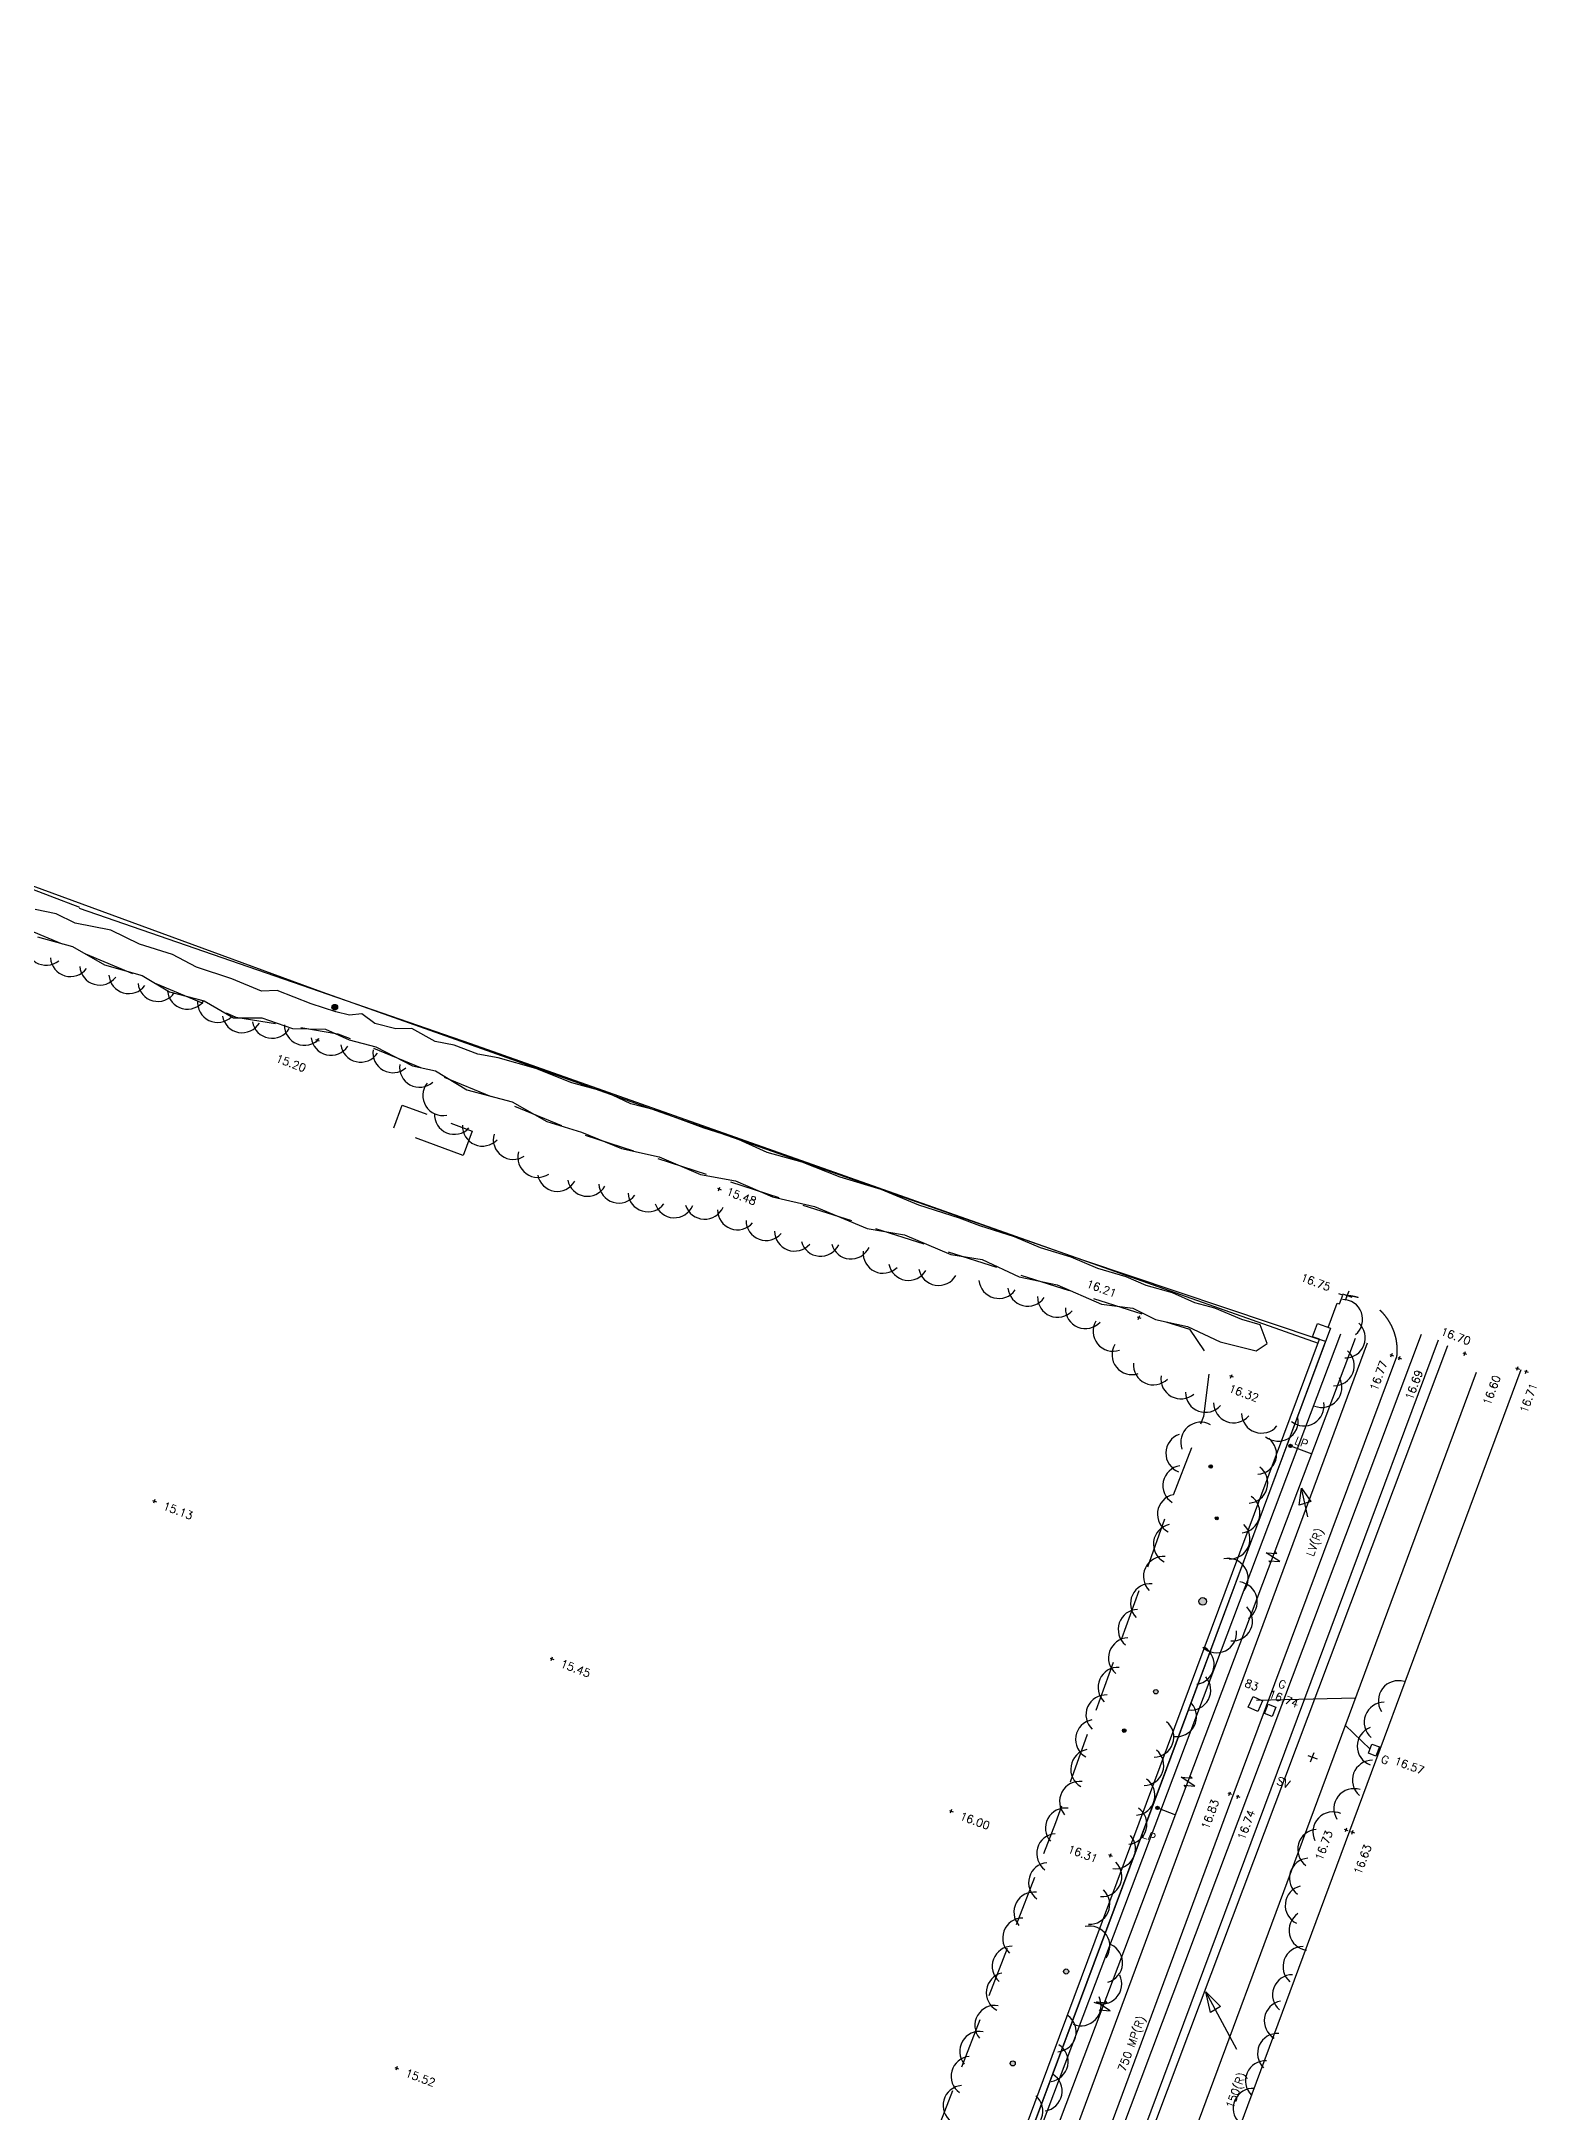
# Model space of a CAD drawing. Header units: millimetres. Extents: x 521005098 to 521837086, y 174609906 to 175681253.
# Drawn here: x 521533579 to 521608280, y 174982214 to 175085755 of the extents above; entities that cross this region are included whole.
import ezdxf

# ---------------------------------------------------------------- set-up
doc = ezdxf.new("R2010")
doc.units = ezdxf.units.MM
doc.header["$LTSCALE"] = 200
doc.linetypes.add('layout$0$survey$0$DASHED', pattern=[19.05, 12.7, -6.35])
for name, color, linetype in [('layout$0$GT Boundary', 6, 'layout$0$FENCELINE1'), ('layout$0$survey$0$BOUNDARY', 8, 'Continuous'), ('layout$0$survey$0$BT', 8, 'Continuous'), ('layout$0$survey$0$CATV', 8, 'Continuous'), ('layout$0$survey$0$DETAIL', 8, 'Continuous'), ('layout$0$survey$0$ELEC', 8, 'Continuous'), ('layout$0$survey$0$GAS', 8, 'Continuous'), ('layout$0$survey$0$LEVEL', 8, 'Continuous'), ('layout$0$survey$0$MH_NUMBER', 8, 'Continuous'), ('layout$0$survey$0$ROAD', 8, 'Continuous'), ('layout$0$survey$0$SERVICE', 8, 'Continuous'), ('layout$0$survey$0$STORM', 3, 'Continuous'), ('layout$0$survey$0$TEXT_SERVICE', 8, 'Continuous'), ('layout$0$survey$0$VEGETATION', 8, 'Continuous'), ('layout$0$survey$0$WATER', 8, 'Continuous')]:
    doc.layers.add(name, color=color, linetype=linetype)
doc.styles.add('layout$0$survey$0$ROMANS', font='Romans.shx')
doc.linetypes.add('layout$0$FENCELINE1', pattern='A,6.35,-2.54,[133,ltypeshp.shx,S=2.54,R=0,X=-2.54,Y=0],-2.54,25.4', length=36.83)

# ---------------------------------------------------------------- blocks, each defined once
blk = doc.blocks.new('layout')
at = {"layer": 'layout$0$survey$0$SERVICE', "linetype": 'Continuous'}
h = blk.add_hatch(color=256, dxfattribs=at)
edge = h.paths.add_edge_path()
edge.add_arc((521595983.8, 175015542.9), 80, 0, 360)
h = blk.add_hatch(color=256, dxfattribs=at)
edge = h.paths.add_edge_path()
edge.add_arc((521589339.4, 174997447.2), 80, 0, 360)
at = {"layer": 'layout$0$survey$0$VEGETATION', "linetype": 'Continuous'}
h = blk.add_hatch(color=256, dxfattribs=at)
edge = h.paths.add_edge_path()
edge.add_arc((521548235.5, 175037471.8), 143.2, 0, 360)
h = blk.add_hatch(color=256, dxfattribs=at)
edge = h.paths.add_edge_path()
edge.add_arc((521591997.8, 175014511.9), 90, 0, 360)
h = blk.add_hatch(color=256, dxfattribs=at)
edge = h.paths.add_edge_path()
edge.add_arc((521592302.2, 175011922.8), 75, 0, 360)
h = blk.add_hatch(color=256, dxfattribs=at)
edge = h.paths.add_edge_path()
edge.add_arc((521591603.6, 175007765.7), 191, 0, 360)
edge = h.paths.add_edge_path()
edge.add_arc((521589258.8, 175003252.7), 111.4, 0, 360)
h = blk.add_hatch(color=256, dxfattribs=at)
edge = h.paths.add_edge_path()
edge.add_arc((521587680.9, 175001312), 90, 0, 360)
h = blk.add_hatch(color=256, dxfattribs=at)
edge = h.paths.add_edge_path()
edge.add_arc((521584775.8, 174989266.6), 127.3, 0, 360)
edge = h.paths.add_edge_path()
edge.add_arc((521582110, 174984675.2), 127.3, 0, 360)
at = {"layer": 'layout$0$GT Boundary', "color": 7, "ltscale": 0.2}
blk.add_lwpolyline([(521352663.6, 174908078), (521398940.7, 175032360.5), (521439428.7, 175017284.6), (521443910.9, 175028601.8), (521461420.7, 175018447.2), (521480072, 175062154.7), (521480258.3, 175062942.6), (521547590.2, 175038234.9), (521564810.3, 175032120.4), (521585638.3, 175024829.1), (521597358.4, 175020898.7), (521597741.9, 175020775.7), (521589784.6, 174999405.6), (521579265.5, 174971155.4)], dxfattribs=at)
at = {"layer": 'layout$0$survey$0$BOUNDARY', "linetype": 'Continuous'}
for p, q in [((521535460.3, 175042426), (521555020.7, 175035667.6)), ((521555020.7, 175035667.6), (521597363.1, 175020678.5))]:
    blk.add_line(p, q, dxfattribs=at)
at = {"layer": 'layout$0$survey$0$BT', "linetype": 'Continuous', "flags": 128}
blk.add_lwpolyline([(521581746.2, 174976752.4), (521598497.9, 175021144.5)], dxfattribs=at)
at = {"layer": 'layout$0$survey$0$CATV', "linetype": 'Continuous', "flags": 128}
blk.add_lwpolyline([(521493147.2, 174734063.8), (521518385.4, 174800815.6), (521564899.5, 174926306.4), (521599833.2, 175020690.5)], dxfattribs=at)
at = {"layer": 'layout$0$survey$0$DETAIL', "linetype": 'Continuous'}
for p, q in [((521597870.6, 175021465.4), (521598324.3, 175022683.7)), ((521598324.3, 175022683.7), (521598436.7, 175022641.9)), ((521598597.3, 175023072.9), (521598409.8, 175023142.7)), ((521598436.7, 175022641.9), (521598597.3, 175023072.9))]:
    blk.add_line(p, q, dxfattribs=at)
at = {"layer": 'layout$0$survey$0$DETAIL', "linetype": 'layout$0$survey$0$DASHED', "flags": 128}
blk.add_lwpolyline([(521232950.8, 175189295.9), (521235185, 175187595.7), (521248311.4, 175181261.1), (521259769.1, 175175326.8), (521285492.4, 175164142.8), (521314586.5, 175150866.4), (521327019, 175144152.4), (521345424.5, 175132393.5), (521369099.7, 175119149), (521375467.4, 175115899.3), (521396203.4, 175104686.9), (521423800.4, 175088843.4), (521456079.7, 175069552.6), (521466040.6, 175065559.2), (521481796.4, 175060226.3), (521483655, 175060312.5), (521487686.4, 175057605), (521495809.7, 175053712.7), (521515753.7, 175047237.8), (521516449.6, 175047215.8), (521525043.8, 175045326.5), (521527445.3, 175043657.1), (521543294.9, 175036981.1), (521548395, 175036151), (521560734.2, 175031080), (521590940.2, 175021376), (521591984.4, 175019827.7), (521591644.7, 175017012), (521590064.5, 175012914.8), (521584244.3, 174996698.8), (521576284.4, 174975976.2), (521575181.7, 174972455.5), (521575309.1, 174969599.3), (521577465.2, 174967594.1)], dxfattribs=at)
at = {"layer": 'layout$0$survey$0$DETAIL', "linetype": 'Continuous', "flags": 128}
blk.add_lwpolyline([(521532513.9, 175043601.1), (521535481.3, 175042478)], dxfattribs=at)
at = {"layer": 'layout$0$survey$0$DETAIL', "linetype": 'layout$0$survey$0$DASHED', "flags": 128}
blk.add_lwpolyline([(521554642.3, 175030058), (521551149.7, 175031367.7), (521551606.2, 175032584.9), (521555098.7, 175031275.2)], close=True, dxfattribs=at)
at = {"layer": 'layout$0$survey$0$DETAIL', "linetype": 'Continuous', "flags": 128}
blk.add_lwpolyline([(521578130.3, 174967776.2), (521577947.4, 174967286.3), (521577648.2, 174967397.8), (521577690.1, 174967510.3), (521577465.2, 174967594.1), (521577629.4, 174968034.5), (521577741.8, 174967992.6), (521584075.3, 174985032.5), (521597434.6, 175020870.3), (521597087.9, 175020999.5), (521597335.9, 175021664.8), (521597983.1, 175021423.5), (521578022.2, 174967816.5)], close=True, dxfattribs=at)
at = {"layer": 'layout$0$survey$0$ELEC'}
for p, q in [((521594765.9, 175010202.8), (521595308.4, 175010161.5)), ((521595452, 175009761.2), (521594765.9, 175010202.8)), ((521594999.2, 175009702.8), (521594909.5, 175009802.5)), ((521594909.5, 175009802.5), (521595452, 175009761.2)), ((521595308.4, 175010161.5), (521595218.7, 175010261.2)), ((521590527.3, 174998976.2), (521591069.8, 174998935)), ((521591213.4, 174998534.7), (521590527.3, 174998976.2)), ((521590760.6, 174998476.3), (521590670.9, 174998576)), ((521590670.9, 174998576), (521591213.4, 174998534.7)), ((521591069.8, 174998935), (521590980.1, 174999034.7)), ((521586288.8, 174987749.7), (521586831.3, 174987708.4)), ((521586974.8, 174987308.2), (521586288.8, 174987749.7)), ((521586522.1, 174987249.8), (521586432.3, 174987349.5)), ((521586432.3, 174987349.5), (521586974.8, 174987308.2)), ((521586831.3, 174987708.4), (521586741.5, 174987808.2))]:
    blk.add_line(p, q, dxfattribs=at)
at = {"layer": 'layout$0$survey$0$ELEC', "linetype": 'Continuous', "flags": 128}
blk.add_lwpolyline([(521567169.2, 174937739.3), (521567747.7, 174937704.3, 0.27481465), (521568632.3, 174938160.3), (521570717.6, 174943952.5), (521583647.3, 174979635.4), (521599237.8, 175020929.3)], format="xyb", dxfattribs=at)
for points in [[(521595983.8, 175015542.9), (521597051.9, 175015139.7)], [(521596857.6, 175011999.6), (521596538.9, 175013421.7), (521597009.4, 175012757.8), (521596423.1, 175012585), (521596538.9, 175013421.7)], [(521589339.4, 174997447.2), (521590243.3, 174997106)]]:
    blk.add_lwpolyline(points, dxfattribs=at)
at = {"layer": 'layout$0$survey$0$GAS', "linetype": 'Continuous', "flags": 128}
for points in [[(521452776.1, 174620443.1), (521465925.3, 174655615.4), (521487844.9, 174713206.3), (521515170.5, 174786610), (521539921.2, 174853278.6), (521583151.6, 174969608), (521602538.7, 175021130.6)], [(521454084.6, 174619873.7), (521467233.8, 174655045.9), (521489153.5, 174712636.8), (521516479.1, 174786040.6), (521541229.7, 174852709.2), (521584460.2, 174969038.6), (521603847.2, 175020561.1)], [(521593310.6, 174985366.9), (521591755.6, 174988245.2), (521592487.7, 174987520.9), (521591997.3, 174987223.3), (521591755.6, 174988245.2)]]:
    blk.add_lwpolyline(points, dxfattribs=at)
at = {"layer": 'layout$0$survey$0$LEVEL', "flags": 128}
for points in [[(521547269.7, 175035856.6), (521547457.1, 175035786.8)], [(521547328.5, 175035728), (521547398.3, 175035915.4)], [(521567351.1, 175028420), (521567538.5, 175028350.2)], [(521567409.9, 175028291.4), (521567479.7, 175028478.8)], [(521598735.6, 175022824.2), (521598910.1, 175023292.8)], [(521598588.6, 175023145.8), (521599057.2, 175022971.3)], [(521598729.2, 175023093.4), (521598916.6, 175023023.6)], [(521598788, 175022964.8), (521598857.8, 175023152.2)], [(521588323.2, 175021998.4), (521588510.6, 175021928.6)], [(521588382, 175021869.8), (521588451.8, 175022057.2)], [(521600949, 175020119.6), (521601136.4, 175020049.8)], [(521601007.8, 175019991), (521601077.6, 175020178.4)], [(521604599.4, 175020198.6), (521604786.8, 175020128.8)], [(521604658.2, 175020070), (521604728, 175020257.4)], [(521592995.2, 175018932.6), (521593065, 175019120)], [(521601344.1, 175019969.1), (521601531.6, 175019899.3)], [(521601403, 175019840.5), (521601472.7, 175020028)], [(521607235, 175019452.3), (521607422.4, 175019382.5)], [(521607293.8, 175019323.7), (521607363.6, 175019511.1)], [(521607670, 175019294.8), (521607857.5, 175019225)], [(521607728.8, 175019166.2), (521607798.6, 175019353.6)], [(521592936.4, 175019061.2), (521593123.8, 175018991.4)], [(521539191.2, 175012690.4), (521539261, 175012877.8)], [(521539132.4, 175012819), (521539319.8, 175012749.2)], [(521558991.6, 175004937.8), (521559179, 175004868)], [(521559050.4, 175004809.2), (521559120.2, 175004996.6)], [(521578944.1, 174997320.4), (521579131.6, 174997250.6)], [(521579003, 174997191.8), (521579072.7, 174997379.2)], [(521592851.9, 174998196.8), (521593039.3, 174998127)], [(521592910.7, 174998068.2), (521592980.5, 174998255.6)], [(521592931.7, 174998124.4), (521592959.6, 174998199.4)], [(521593263.6, 174998045.4), (521593451.1, 174997975.6)], [(521593322.4, 174997916.8), (521593392.2, 174998104.2)], [(521593322.4, 174997916.8), (521593392.2, 174998104.2)], [(521598670.5, 174996387.3), (521598857.9, 174996317.5)], [(521598729.3, 174996258.7), (521598799.1, 174996446.1)], [(521599051.5, 174996137), (521599121.2, 174996324.4)], [(521598992.6, 174996265.6), (521599180.1, 174996195.8)], [(521586896, 174995108.9), (521587083.4, 174995039.2)], [(521586954.8, 174994980.3), (521587024.6, 174995167.8)], [(521551237.5, 174984474.1), (521551424.9, 174984404.3)], [(521551296.3, 174984345.5), (521551366.1, 174984532.9)]]:
    blk.add_lwpolyline(points, dxfattribs=at)
at = {"layer": 'layout$0$survey$0$ROAD', "linetype": 'layout$0$survey$0$DASHED', "flags": 128}
blk.add_lwpolyline([(521601302.4, 175020019, 0.42230855), (521598822.9, 175023058.5)], format="xyb", dxfattribs=at)
at = {"layer": 'layout$0$survey$0$ROAD', "linetype": 'Continuous', "flags": 128}
for points in [[(521458998.2, 174620502.2), (521464340.4, 174634734.1), (521471543.8, 174653904), (521479105.8, 174674151.3), (521487334.6, 174696088.7), (521494653.2, 174715604.4), (521501832.8, 174734832.1), (521509255.2, 174754796.2), (521518544.7, 174779628.9), (521526408.1, 174800872.4), (521534508.3, 174822705.3), (521542913.9, 174845337.3), (521550827.2, 174866665.8), (521557707.1, 174885238.5), (521566400.8, 174908600.7), (521582455, 174951875.1), (521598951.3, 174996297.6), (521607513.5, 175019356.9)], [(521581377.4, 174966453.6), (521585201.6, 174976658.1), (521593172.7, 174998208.3), (521601302.4, 175020019)]]:
    blk.add_lwpolyline(points, dxfattribs=at)
at = {"layer": 'layout$0$survey$0$SERVICE'}
for p, q in [((521596844.8, 175000066.6), (521597313.3, 174999892.2)), ((521596991.8, 174999745.1), (521597166.3, 175000213.7))]:
    blk.add_line(p, q, dxfattribs=at)
at = {"layer": 'layout$0$survey$0$SERVICE', "linetype": 'Continuous', "flags": 128}
for points in [[(521594115.4, 175003017.5), (521594590.3, 175002805.6), (521594349.9, 175002266.8), (521593875, 175002478.7)], [(521595067.9, 175002022.2), (521594695.6, 175002168.6), (521594875.1, 175002624.6), (521595247.3, 175002478.1)], [(521600251.2, 175000034.4), (521599878.9, 175000180.9), (521600058.4, 175000636.9), (521600430.6, 175000490.4)]]:
    blk.add_lwpolyline(points, close=True, dxfattribs=at)
at = {"layer": 'layout$0$survey$0$SERVICE', "linetype": 'Continuous'}
for centre in [(521595983.8, 175015542.9), (521589339.4, 174997447.2)]:
    blk.add_circle(centre, 80, dxfattribs=at)
at = {"layer": 'layout$0$survey$0$STORM', "linetype": 'Continuous', "flags": 128}
for points in [[(521605263.3, 175019220.1), (521574410.7, 174936031.1)], [(521594284.5, 175002835.7), (521599230.8, 175002954.4)], [(521599960.6, 175000388.3), (521598723.2, 175001585.8)]]:
    blk.add_lwpolyline(points, dxfattribs=at)
at = {"layer": 'layout$0$survey$0$VEGETATION', "linetype": 'Continuous', "flags": 128}
for points in [[(521556403.1, 175034947.8), (521555381.3, 175035118.5), (521554199.6, 175035581.6), (521553244.6, 175035752.2), (521552090.3, 175036413.3), (521551286.9, 175036400.2), (521550239, 175036663.1), (521549592.9, 175037135), (521548969.8, 175037077.8), (521548292.8, 175037249), (521547053.1, 175037640.7), (521545360.6, 175038317.2), (521544569.9, 175038276.2), (521543098.4, 175038893.5), (521541330.5, 175039482.4), (521540130.6, 175040114.2), (521538480.4, 175040624.6), (521537039.2, 175041323.2), (521535270.1, 175041669.6), (521534315.6, 175042141.1), (521533272.9, 175042355.8)], [(521533378.7, 175040993.1), (521535129.1, 175040503.2), (521536724.4, 175039596.9), (521538616, 175039054.3), (521539977.5, 175038235), (521541712.6, 175037797.1), (521543175.8, 175036940), (521544586.1, 175036935.4), (521546114.9, 175036414), (521547767.7, 175036376.9), (521548957.1, 175035841.5), (521550283.3, 175035486.5), (521552121.1, 175034547.7), (521553263.8, 175034295.3), (521554840.3, 175033338.2), (521557105.1, 175032737.7), (521558825, 175031761.9), (521560556.5, 175031221.3), (521562558.5, 175030417.9), (521564448.4, 175029991.8), (521566504.5, 175029110.6), (521568260.8, 175028792)], [(521568260.8, 175028792), (521570108.2, 175027988.9), (521572198.8, 175027511.2), (521574842.7, 175026412.1), (521576705.7, 175026100.2), (521579022.2, 175025110.3), (521580579.7, 175024853.8), (521582423.7, 175023993.7), (521584335.1, 175023594.3), (521586546.3, 175022632.1), (521588114.5, 175022429.9), (521589242.3, 175021860.5), (521590840, 175021520), (521592474.4, 175020749.5), (521594274.2, 175020299.1), (521594825.5, 175020660.6), (521594470.2, 175021602.6), (521593549.3, 175021864.5), (521592209.9, 175022432.6), (521591206.5, 175022690.6), (521590088.1, 175023199.6), (521588776, 175023560.9), (521587782.2, 175024000.3), (521586354.2, 175024417.5), (521585021.3, 175024971.7), (521583496.8, 175025446.8), (521582194.4, 175025989.6), (521580456.5, 175026544.2), (521579443.8, 175026932.8), (521577414.9, 175027574.1), (521575534.2, 175028366.9), (521573482.7, 175028980.5), (521571583.1, 175029722.5), (521569844.4, 175030208.6), (521568222.8, 175030951.2), (521566688.2, 175031430.1), (521564265.3, 175032320.7), (521563020.5, 175032645.4), (521561789.6, 175033219.7), (521560079.8, 175033694.4), (521558275.5, 175034412.5), (521556403.1, 175034947.8)]]:
    blk.add_lwpolyline(points, dxfattribs=at)
at = {"layer": 'layout$0$survey$0$VEGETATION', "linetype": 'Continuous'}
for centre, radius in [((521548235.5, 175037471.8), 143.2), ((521591997.8, 175014511.9), 90), ((521592302.2, 175011922.8), 75), ((521591603.6, 175007765.7), 191), ((521589258.8, 175003252.7), 111.4), ((521587680.9, 175001312), 90), ((521584775.8, 174989266.6), 127.3), ((521582110, 174984675.2), 127.3)]:
    blk.add_circle(centre, radius, dxfattribs=at)
for centre, start, end in [((521533809.7, 175040575.3), 169.801556, 309.073287), ((521535026.2, 175040006.8), 184.089881, 323.361611), ((521536486.8, 175039580.4), 184.089881, 323.361611), ((521537947.5, 175039154), 184.089881, 323.361611), ((521539398.8, 175038762.6), 185.660402, 324.932132), ((521540870.6, 175038376.4), 185.660402, 324.932132), ((521542379.8, 175037716.3), 174.612132, 313.883862), ((521543609.8, 175037197.5), 189.776397, 329.048128), ((521545105.6, 175036917.9), 189.776397, 329.048128), ((521546717.8, 175036571.5), 178.668811, 317.940541), ((521548045.9, 175036071.3), 187.225697, 326.497428), ((521549527.7, 175035725.4), 187.225697, 326.497428), ((521551134.8, 175035200.5), 171.815863, 311.087593), ((521552471.4, 175034473.3), 171.815863, 311.087593), ((521553633.6, 175033058.7), 142.101915, 281.373645), ((521554210.8, 175032119.6), 177.605213, 316.876943), ((521555614, 175031530.9), 177.605213, 316.876943), ((521557153.2, 175030862.7), 164.182976, 303.454707), ((521558381.4, 175029964.4), 164.182976, 303.454707), ((521559355.6, 175029267.9), 190.975513, 330.247243), ((521560856.9, 175029019.6), 190.975513, 330.247243), ((521562427.8, 175028685.7), 183.552798, 322.824529), ((521563884.4, 175028245.6), 183.552798, 322.824529), ((521565199.2, 175027948.5), 197.543694, 336.815424), ((521566719, 175027873.6), 197.543694, 336.815424), ((521568355.8, 175027344.1), 179.951161, 319.222891), ((521569781.9, 175026813.4), 179.951161, 319.222891), ((521571208, 175026282.7), 179.951161, 319.222891), ((521572511.7, 175026023.6), 195.253776, 334.525506), ((521574027.3, 175025888.1), 195.253776, 334.525506), ((521575634.3, 175025175.6), 174.588495, 313.860225), ((521576902.3, 175024818.3), 190.784784, 330.056514), ((521578402.8, 175024565.1), 190.784784, 330.056514), ((521581414, 175023914.6), 185.526139, 324.79787), ((521582864.3, 175023530.4), 185.526139, 324.79787), ((521584347.7, 175022975), 178.240773, 317.512504), ((521585737.6, 175022410), 178.240773, 317.512504), ((521598588.9, 175021861.3), 310.742802, 90.014532), ((521587124, 175021274.4), 149.237441, 288.509172), ((521598727.4, 175020945.5), 268.508189, 47.779919), ((521588065.6, 175020106.3), 149.237441, 288.509172), ((521598168.8, 175019553), 268.508189, 47.779919), ((521589134.3, 175019595.8), 175.406049, 314.677779), ((521590512, 175018894.5), 171.457224, 310.728955), ((521591739.2, 175018220.4), 179.941099, 319.212829), ((521597550.7, 175018465.7), 248.974586, 28.246317), ((521593145.3, 175017696.8), 179.941099, 319.212829), ((521594545.4, 175017181.8), 180.659573, 319.931304), ((521596664.6, 175017543.6), 230.934422, 10.206153), ((521590758.5, 175015175.4), 109.045319, 248.317049), ((521591504.3, 175015726.8), 60.568514, 199.840245), ((521595372.8, 175016780.5), 230.934422, 10.206153), ((521594292.7, 175015123.2), 273.430453, 52.702184), ((521590605.8, 175013561.6), 98.692474, 237.964205), ((521593854.3, 175013683.2), 273.430453, 52.702184), ((521590339.4, 175012128.5), 102.672923, 241.944653), ((521593459.9, 175012194.5), 276.428086, 55.699817), ((521590138, 175010636.8), 102.672923, 241.944653), ((521592964, 175010891.3), 267.296946, 46.568677), ((521589638.9, 175009016.5), 84.913988, 224.185719), ((521592874.9, 175008913.6), 323.428878, 102.700608), ((521593328.6, 175007746.7), 303.647142, 82.918873), ((521588992.1, 175007657.4), 84.913988, 224.185719), ((521588376, 175006370.9), 91.626815, 230.898545), ((521593089.8, 175006794.5), 264.858479, 44.130209), ((521587892.5, 175004945.4), 91.626815, 230.898545), ((521592296.2, 175006201.1), 226.560336, 5.832066), ((521591169.1, 175004617.9), 278.075975, 57.347706), ((521587372.7, 175003471.3), 86.657438, 225.929169), ((521591000.9, 175003333.3), 262.136221, 41.407951), ((521601376.2, 175002802.8), 72.828588, 212.100318), ((521586767.5, 175002093.1), 86.657438, 225.929169), ((521590288.9, 175002007.1), 262.136221, 41.407951), ((521600668.7, 175001726.9), 89.941099, 229.212829), ((521586250.1, 175000865.6), 101.102339, 240.37407), ((521589156.2, 175000986.5), 270.896522, 50.168252), ((521600318.7, 175000527.9), 110.088639, 249.360369), ((521586007.8, 174999380), 101.102339, 240.37407), ((521588654.6, 174999567.3), 270.896522, 50.168252), ((521600079.1, 174998829.5), 89.941099, 229.212829), ((521585448.8, 174997768.9), 82.29613, 221.56786), ((521588212.8, 174998078.5), 275.023783, 54.295513), ((521599153.7, 174997407.2), 71.961786, 211.233516), ((521584740.6, 174996440.7), 82.29613, 221.56786), ((521587814.6, 174996626.9), 275.023783, 54.295513), ((521597346.8, 174995376), 94.259717, 233.531447), ((521598104.8, 174996244.2), 66.298975, 205.570705), ((521584305.6, 174995160.7), 94.764752, 234.036483), ((521587242.4, 174995402.8), 262.465038, 41.736769), ((521583900.9, 174993710.9), 94.764752, 234.036483), ((521586557, 174994007.3), 266.759338, 46.031068), ((521596930.4, 174993933.7), 94.259717, 233.531447), ((521583165.8, 174992234.9), 82.214678, 221.486408), ((521585954.2, 174992628), 266.759338, 46.031068), ((521596723.9, 174992571.4), 104.37024, 243.641971), ((521596913, 174991326.5), 123.647195, 262.918925), ((521582604.2, 174990940.3), 89.941099, 229.212829), ((521585960.9, 174990537.3), 324.281117, 103.552847), ((521582078.9, 174989529.7), 89.941099, 229.212829), ((521586597.9, 174989701.5), 285.205072, 64.476803), ((521596611.1, 174989514.3), 89.966404, 229.238134), ((521581785.8, 174988212.8), 102.508532, 241.780262), ((521586557.6, 174988645.4), 246.843414, 26.115145), ((521596087.9, 174988107.2), 89.966404, 229.238134), ((521581215, 174986569.8), 80.008964, 219.280694), ((521584282.2, 174986254.5), 274.91385, 54.18558), ((521585521.1, 174987554), 246.843414, 26.115145), ((521595673.1, 174986801.9), 100.731795, 240.003525), ((521580454.4, 174985270.9), 80.008964, 219.280694), ((521595340.4, 174985170.9), 86.406661, 225.678391), ((521580026.1, 174984023), 95.023785, 234.295515), ((521583878.1, 174984756.7), 278.861309, 58.133039), ((521583577.9, 174983281.7), 278.861309, 58.133039), ((521594730.8, 174983799), 86.406661, 225.678391), ((521579627.9, 174982571.4), 95.023785, 234.295515), ((521582616.3, 174982290.8), 269.941099, 49.212829), ((521594121.2, 174982427.1), 86.406661, 225.678391)]:
    blk.add_arc(centre, 1000, start, end, dxfattribs=at)
at = {"layer": 'layout$0$survey$0$WATER', "linetype": 'Continuous', "flags": 128}
blk.add_lwpolyline([(521603361.6, 175020830), (521457902.3, 174630344.4), (521460680.1, 174629309.7)], dxfattribs=at)
at = {"layer": 'layout$0$survey$0$ELEC', "linetype": 'Continuous', "style": 'layout$0$survey$0$ROMANS'}
blk.add_text('LV(R)', height=400, rotation=69.576964, dxfattribs=at).set_placement((521597129.3, 175009983.6))
at = {"layer": 'layout$0$survey$0$GAS', "linetype": 'Continuous', "style": 'layout$0$survey$0$ROMANS'}
for s, p in [('750 MP(R)', (521587721.7, 174984224)), ('150(R)', (521593116.4, 174982379.5))]:
    blk.add_text(s, height=400, rotation=69.576964, dxfattribs=at).set_placement(p)
at = {"layer": 'layout$0$survey$0$LEVEL', "style": 'layout$0$survey$0$ROMANS'}
for s, rotation, p in [('15.20', 339.576964, (521545254.1, 175034756.1)), ('15.48', 339.576964, (521567760, 175028102.6)), ('16.21', 339.576964, (521585750.7, 175023491.7)), ('16.75', 339.576964, (521596452.7, 175023808.9)), ('16.70', 339.576964, (521603450, 175021108.3)), ('16.77', 69.576964, (521600309.4, 175018258.1)), ('16.69', 69.576964, (521602076.5, 175017798.9)), ('16.32', 339.576964, (521592857.3, 175018261.2)), ('16.60', 69.576964, (521605958.5, 175017537.4)), ('16.71', 69.576964, (521607795.8, 175017146.4)), ('15.13', 339.576964, (521539612.5, 175012380.1)), ('15.45', 339.576964, (521559471.7, 175004498.9)), ('16.74', 339.576964, (521594852.7, 175002981)), ('16.57', 339.576964, (521601133.5, 174999639.7)), ('16.83', 69.576964, (521591888.9, 174996331.7)), ('16.00', 339.576964, (521579424.3, 174996881.6)), ('16.74', 69.576964, (521593695.7, 174995802.7)), ('16.73', 69.576964, (521597571.6, 174994779.3)), ('16.31', 339.576964, (521584816.7, 174995231.5)), ('16.63', 69.576964, (521599509.4, 174994076)), ('15.52', 339.576964, (521551717.7, 174984035.3))]:
    blk.add_text(s, height=400, rotation=rotation, dxfattribs=at).set_placement(p)
at = {"layer": 'layout$0$survey$0$MH_NUMBER', "linetype": 'Continuous', "style": 'layout$0$survey$0$ROMANS'}
blk.add_text('83', height=400, rotation=339.576964, dxfattribs=at).set_placement((521593657.6, 175003522))
at = {"layer": 'layout$0$survey$0$TEXT_SERVICE', "linetype": 'Continuous', "style": 'layout$0$survey$0$ROMANS'}
for s, p in [('LP', (521596160.4, 175015647.7)), ('G', (521595333.8, 175003499.8)), ('G', (521600473.5, 174999726.5)), ('SV', (521595256.4, 174998644.3)), ('LP', (521588545.6, 174995971.2))]:
    blk.add_text(s, height=400, rotation=339.576964, dxfattribs=at).set_placement(p)

msp = doc.modelspace()

# ---------------------------------------------------------------- block references
msp.add_blockref('layout', (0, 0))

doc.saveas('drawing.dxf')
